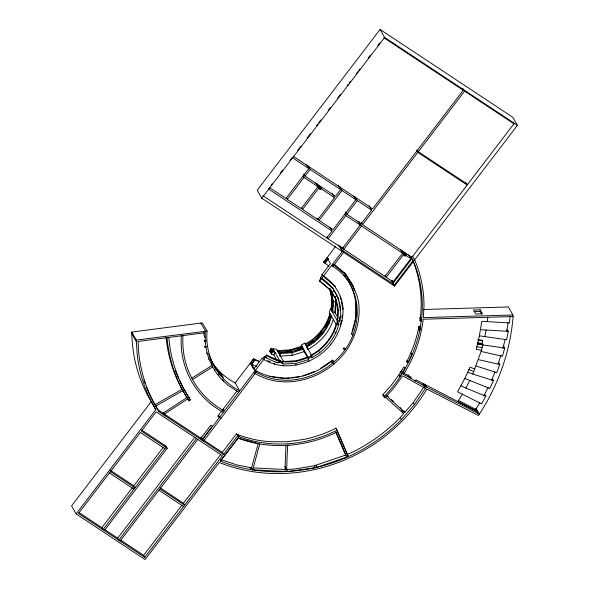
<?xml version="1.0" encoding="UTF-8"?>
<svg xmlns="http://www.w3.org/2000/svg" width="589" height="589" viewBox="0 0 589 589"><rect width="100%" height="100%" fill="white"/><g stroke="black" fill="none" stroke-linecap="round" stroke-linejoin="round"><path stroke-width="0.88" d="M280.062 352.597L280.585 353.518L279.849 356.146L292.034 355.432L292.056 352.767L291.526 351.847L280.062 352.597L278.214 352.251M330.37 318.597L330.4 314.261L325.415 328.574M183.01 335.597L183.002 335.796A92.65 84.772 -29.6 0 0 189.224 372.778L192.507 379.507A92.65 84.772 -29.6 0 0 224.269 410.931L223.238 409.002M220.868 459.663L236.94 464.942L251.577 467.791L252.71 469.794L286.151 471.502L285.017 469.499L285.937 445.174M287.609 445.063L286.637 469.426L294.817 469.021L314.327 465.737L345.618 455.091L346.752 457.086L317.103 467.261L315.969 465.266M204.133 332.24L204 335.34L205.141 337.342A72.822 66.623 -29.6 0 0 210.023 361.381L212.688 366.895A72.822 66.623 -29.6 0 0 223.783 381.481L228.414 385.552L238.722 392.23M205.141 337.342L205.34 332.697L138.062 341.443L138.798 353.385A158.75 145.255 -29.6 0 0 154.37 403.671M332.387 296.112L331.636 310.705L333.197 305.514M481.625 314.092L480.109 311.419L480.182 309.836L473.482 310.035L475.757 314.04L482.457 313.841L480.182 309.836M331.062 309.704L331.717 298.616L329.656 289.111M329.781 288.75L330.606 290.252L332.859 300.611L332.203 311.706L334.869 312.317L337.659 317.235M332.726 312.626L333.381 301.539L331.128 291.172L329.892 288.919L334.721 297.423M266.39 355.005L277.699 360.056L279.547 360.402L278.361 362.883L276.366 362.493L264.689 357.243L266.39 355.005L266.721 355.587C301.237 377.888 349.476 337.762 335.958 299.676L335.627 299.094L337.88 309.461L337.225 320.549L339.89 321.167C343.166 303.504 335.98 287.057 320.578 277.618L322.286 275.38L321.896 274.702L330.429 263.541L327.138 257.732L323.722 262.201L325.047 263.077L328.463 258.615L324.48 262.532L328.89 266.361M334.869 312.317L335.583 301.465M335.391 313.245L336.172 301.487L335.281 297.239M339.529 319.518L339.713 316.808M340.133 310.477L340.251 308.665L339.006 302.717M341.937 317.692L342.135 315.034M342.526 309.704L342.651 307.929L341.384 301.62M426.892 389.086L426.878 389.101A162.535 148.708 -29.6 0 1 219.255 462.49L145.078 559.55L76.128 513.91L155.813 409.635L151.27 401.632A160.466 146.816 -29.6 0 1 131.84 333.654L131.737 332.071L200.856 323.081L202.528 323.096L207.078 331.099A71.107 65.062 -29.6 0 0 239.738 390.897L235.188 382.894L253.645 358.745L250.34 363.406L253.638 369.215L262.171 358.053L262.561 358.73C284.686 373.095 314.717 364.171 330.672 344.72C338.668 334.383 343.431 321.771 343.041 308.614C342.187 294.301 333.661 282.396 321.896 274.702M510.133 316.256L509.448 322.949L481.773 321.277L479.394 335.833L476.229 349.439L481.449 350.183M487.309 321.609L487.78 317.073M506.776 331.011L508.071 322.625M412.109 354.129L407.986 362.633L406.476 362.058C412.315 350.801 416.717 338.727 418.948 326.232L420.598 326.358C415.834 352.84 402.626 377.49 383.932 396.758L385.118 397.803L393.754 388.122L402.604 375.811L425.449 388.372L414.384 404.606L401.396 419.552A160.834 147.154 -29.6 0 1 353.017 454.465C312.037 474.344 262.959 477.9 220.308 461.113L238.972 436.699A119.28 109.134 -29.6 0 0 337.055 430.235L348.327 456.431L347.193 454.428L351.883 452.462A160.834 147.154 -29.6 0 0 400.262 417.549L403.679 413.618L400.27 407.617M413.007 261.037A133.475 122.122 -29.6 0 1 420.421 317.184L419.81 320.909L421.466 321.034L419.574 317.699M410.68 256.259L413.095 260.507A133.475 122.122 -29.6 0 1 421.555 319.186L419.589 331.261L418.455 329.258M421.591 320.261L421.842 318.723M484.843 336.606L486.094 330.002M507.092 329.339L508.233 331.342L506.65 339.706L479.394 335.833M467.688 372.204L472.768 374.052L481.095 351.456L482.906 344.933L482.052 343.431L482.671 340.788L482.384 340.287L477.841 339.639M502.888 348.511L505.126 339.374M352.001 331.931L355.727 318.008M352.782 334.611L351.471 334.015L351.736 333.529C359.283 314.246 357.523 291.172 343.91 274.989M254.779 371.217L256.2 372.16C285.798 389.675 325.194 377.122 344.661 350.271C363.921 324.333 361.801 284.465 332.895 266.419L331.57 265.536M252.71 469.794L259.793 443.907M503.58 346.03L504.714 348.033L502.424 356.293L481.095 351.456M498.044 364.105L501.025 355.115M305.205 344.072C317.088 337.733 326.475 326.439 329.877 313.341M306.339 346.074C318.222 339.735 327.617 328.434 331.018 315.343M307.348 348.695L306.869 346.995C318.745 340.656 328.139 329.361 331.541 316.271M336.901 321.66L338.675 324.797C334.986 338.785 324.863 350.801 312.089 357.464L311.367 354.917C323.251 348.578 332.638 337.283 336.039 324.193L329.31 312.339L330.495 308.702L337.556 321.13M333.374 319.297C329.428 332.306 319.54 343.254 307.591 349.542M338.255 324.053L339.47 320.423L339.89 321.167M340.067 325.283L341.465 321.182M282.352 363.671L283.243 361.094L285.083 361.44L296.554 360.689L307.959 357L308.673 359.526L296.532 363.354L284.347 364.068L282.352 363.671L280.57 360.534M498.64 362.485L499.781 364.488L496.792 372.594L476.096 366.041M491.594 380.177L494.988 372.196M488.259 387.267L484.666 394.255L485.8 396.257L481.485 403.885L457.601 391.803L464.795 378.433L470.015 367.19L474.881 368.964L474.601 368.464M492.323 378.602L493.464 380.604L489.798 388.497L464.795 378.433M271.868 352.62L270.182 351.986L269.674 351.081L270.859 348.6L273.384 349.557L272.597 351.206M270.182 351.986L271.374 349.505L270.859 348.6M274.526 351.559L271.993 350.602L270.807 353.083L271.33 354.011L273.863 354.961L277.036 360.549M271.33 354.011L272.523 351.523L271.993 350.602M273.863 354.961L275.048 352.48L272.523 351.523M461.01 385.788L465.877 388.048L469.875 380.28M259.646 361.602L254.286 359.268L251.768 364.348L256.804 366.542M345.22 348.43L344.322 349.66M483.805 395.786L484.666 394.255M383.932 396.758L382.798 394.763L391.324 385.199L398.9 374.965L403.796 366.895L405.225 367.61L402.339 372.381L411.306 377.313L410.275 378.653L408.008 374.656M400.292 375.753L401.47 373.809L400.189 371.563M513.115 316.536A218.136 199.59 -29.6 0 1 479.402 414.119L426.473 387.032L403.472 374.383C414.148 357.81 420.818 338.778 423.226 319.231L513.115 316.536L512.909 314.968L508.366 306.965L423.344 309.49M462.475 394.063L457.844 401.529L476.854 411.35L475.721 409.355L458.294 400.351M475.721 409.355L479.888 402.626M316.639 339.227L327.963 321.69L327.455 320.791M386.465 395.764L404.79 412.337L413.25 402.604L423.815 387.106M345.257 348.452L344.359 349.689L343.137 348.681L343.792 347.782L345.257 348.452L344.234 349.586M380.096 29.45L257.231 190.218L261.781 198.221L394.556 286.107L517.422 125.339L512.872 117.336L380.096 29.45L384.646 37.453L517.422 125.339M270.999 185.285L272.118 183.82M280.482 172.879L282.713 169.963M289.957 160.48L292.188 157.558L308.783 168.55L285.93 198.456L269.328 187.471M297.644 150.416L300.979 146.05M307.097 138.054L310.432 133.688M316.543 125.685L317.655 124.235M318.767 122.777L320.998 119.869M328.22 110.408L330.444 107.5M337.674 98.046L340.449 94.409M347.12 85.677L348.232 84.227M349.343 82.769L350.455 81.319M356.573 73.316L357.685 71.858M358.797 70.408L359.908 68.95M368.243 58.039L370.466 55.13M377.696 45.677L379.92 42.761M261.781 198.221L384.646 37.453M303.99 177.436L317.935 186.661L301.2 208.565L287.255 199.332L303.99 177.436L303.144 175.934M338.093 185.137L340.656 189.643L335.546 196.328L305.021 176.126L310.138 169.441L308.003 165.686M151.27 401.632L71.578 505.907L76.128 513.91M302.525 209.441L319.26 187.538L334.53 197.646L317.795 219.55L302.525 209.441L301.671 207.939M320.269 186.22L321.41 188.222L320.394 189.54L319.069 188.664L320.077 187.339L318.943 185.344M353.79 195.99L355.918 199.745L333.065 229.651L319.12 220.426L341.981 190.519L339.846 186.765M164.787 445.321L165.921 447.323L102.987 529.673L101.853 527.67L132.245 487.898M110.452 471.605L134.962 487.832L133.828 485.829L163.197 447.404M326.726 237.941L332.027 231.013L329.899 227.258M104.319 530.549L167.247 448.207L166.113 446.204L141.802 430.11M344.97 214.116L345.824 215.611L328.08 238.832L326.939 236.837M369.082 205.649L371.637 210.148L361.219 223.783L346.825 214.263L357.251 200.621L355.115 196.873M323.722 262.201L335.568 246.349M196.468 438.555L118.823 540.15L117.682 538.155L194.768 437.288M251.628 364.193L256.171 372.204L203.499 441.198M255.066 359.688L251.768 364.348L250.34 363.406M358.06 221.376L360.196 225.123L342.445 248.344L341.686 247.012M462.409 88.762L463.263 90.257L372.653 208.823L293.197 156.24M120.149 541.033L197.794 439.438M331.011 290.671L319.621 281.167L319.297 280.585L320.998 278.354L320.578 277.618M358.981 221.508L361.536 226.014L343.792 249.235L342.651 247.233M465.862 182.774L467.143 185.027L411.888 257.327L362.559 224.674L417.815 152.374L416.533 150.129M513.078 122.298L513.932 123.8L467.651 184.357L418.323 151.712L464.603 91.148L463.329 88.902M319.621 281.167L342.29 251.51L338.572 244.958M266.721 355.587L202.034 440.226L200.901 438.223L210.899 425.148L212.357 426.112L202.366 439.195L222.311 452.396L223.445 454.399L237.639 435.823L236.506 433.821L222.311 452.396M221.678 411.034L217.724 416.217L219.182 417.181L218.423 415.849M222.215 410.334L237.028 390.956M262.561 358.73L264.27 356.5L266.765 357.626M167.247 448.207L141.412 431.104L156.122 411.851L222.421 455.739L144.776 557.334L143.642 555.331L181.905 505.259M159.98 488.914L184.607 505.215L183.466 503.212L220.728 454.465M386.215 277.316L403.958 254.095L410.864 258.667L393.121 281.888L386.215 277.316L384.934 275.063M404.982 252.755L406.123 254.757L405.099 256.097L403.767 255.214L404.79 253.874L403.656 251.871M412.587 256.171L414.656 259.808L413.095 260.507L393.879 285.658L392.745 283.655L411.961 258.512M414.958 381.23L415.981 379.883L476.832 411.387M220.308 461.113L238.258 438.194L258.173 443.613L251.098 469.477L249.957 467.475M255.066 370.157C279.37 384.514 310.97 378.668 331.887 360.895L332.27 360.483L333.492 361.484L331.894 362.596M253.726 372.594L255.184 373.566C285.569 391.545 326.004 378.661 345.986 351.096C355.557 337.122 360.578 320.357 358.76 303.401C356.993 291.879 351.066 282.322 344.639 272.891M308.754 345.021L321.565 331.96L321.057 331.062M219.807 374.869L221.096 373.757L217.518 369.921L219.793 373.919L223.364 377.755L221.096 373.757M218.394 374.943L217.952 374.324M332.108 362.169L333.381 361.285L332.203 362.301L331.857 361.808M320.953 368.029L331.305 361.02M224.77 455.275L158.993 411.733L157.852 409.738L163.043 413.169L187.007 397.531L188.141 399.533M184.843 394.115L188.981 400.859L190.416 399.924L188.428 396.426M191.823 378.101L212.003 365.482M192.507 379.507L212.688 366.895M301.708 346.833L301.229 345.154L304.638 343.07L311.699 355.498M305.72 344.977L312.803 340.641L312.288 339.735M308.253 358.782L311.669 356.72M154.988 404.731L182.038 389.255A159.523 145.954 -29.6 0 1 166.054 337.291M155.768 406.093L182.818 390.617M294.691 351.294L302.312 347.054L284.804 352.436M210.45 358.686L212.717 363.391L211.186 364.149L212.305 366.225M331.916 292.343L334.471 291.121L334.051 290.384M302.974 375.863L314.519 371.49M334.39 296.841L337.07 295.95L333.926 290.421M277.08 350.249L278.928 350.595L290.392 349.844L301.796 346.155M291.526 351.847L302.937 348.158M298.174 350.043L302.51 348.681L302.039 346.995M292.034 355.432L304.174 351.604L308.673 359.526M206.798 346.487L205.141 346.833L205.267 347.665L204.508 346.325M131.737 332.071L136.287 340.074L207.078 331.099M205.959 340.508L204.287 340.714L204.331 341.554L206.003 341.274L205.244 339.941M285.702 378.3L289.317 377.866M291.121 377.645L299.249 376.666M287.137 445.372L288.816 445.255M277.588 351.154L279.436 351.5L290.907 350.749L290.392 349.844M279.93 353.12L281.667 353.017M474.248 311.596L480.109 311.419M512.909 314.968L423.322 317.633L423.977 306.965A135.183 123.69 -29.6 0 0 414.656 259.808M336.172 301.487L333.381 301.539L332.859 300.611M253.38 467.887L285.017 469.499M480.558 329.671L508.233 331.342M269.755 376.261L284.627 378.3M478.128 340.14L482.671 340.788M477.51 342.783L482.052 343.431M477.797 343.284L482.339 343.932M477.171 343.659L482.627 344.432M477.458 344.153L504.714 348.033M476.84 346.796L482.177 347.554M278.737 353.172L280.585 353.518L292.056 352.767L303.46 349.078L304.174 351.604M277.942 362.139L283.265 363.192M478.459 359.643L499.781 364.488M338.675 324.797L336.039 324.193L336.371 324.767M472.768 374.052L493.464 380.604M237.912 438.083C270.152 450.291 307.178 447.147 337.747 431.641L335.914 428.232A119.28 109.134 -29.6 0 1 303.615 439.482L286.799 441.75L269.998 441.698A119.28 109.134 -29.6 0 1 237.831 434.697L236.506 433.821M468.851 369.701L473.828 371.504M271.374 349.505L273.9 350.455M269.674 351.081L272.199 352.038M465.877 388.048L485.8 396.257M254.396 359.459L259.749 361.793M267.796 360.593L270.204 361.69M426.878 389.101L478.378 415.459L479.402 414.119L476.096 408.302M383.814 37.674L463.263 90.257M464.603 91.148L513.932 123.8M417.815 152.374L467.143 185.027M310.138 169.441L340.656 189.643M341.981 190.519L355.918 199.745M357.251 200.621L371.637 210.148M320.077 187.339L321.41 188.222M404.79 253.874L406.123 254.757M345.824 215.611L360.196 225.123M361.536 226.014L402.633 253.211L384.882 276.432L262.996 195.762M268.297 188.826L332.027 231.013M342.489 250.391L392.745 283.655M332.623 264.159L333.956 265.043L343.623 252.394L339.927 245.885M323.611 262.002L325.047 263.077M253.645 358.745L255.177 359.879M221.059 418.219L219.594 417.255L218.46 415.252M237.639 435.823L238.972 436.699L237.831 434.697M200.901 438.223L164.375 414.052L187.839 398.856L188.981 400.859M164.883 448.678L140.373 432.459L78.477 513.446L144.776 557.334M160.333 487.898L183.466 503.212M158.971 490.232L183.599 506.533M110.084 470.118L133.828 485.829M109.421 472.952L133.939 489.179L133.18 487.839M78.874 512.459L101.853 527.67M104.709 529.563L117.682 538.155M120.509 540.017L143.642 555.331M332.27 360.483L333.455 361.462L332.91 362.058L334.044 364.054M319.297 280.585L330.679 290.09L335.958 299.676M334.221 264.225L344.749 273.09L353.223 286.188L354.445 290.414M345.883 275.092L333.911 265.013L332.895 266.419L332.137 265.079M320.998 278.354L333.175 288.713L332.756 287.969M322.971 275.969L335.251 286.593L334.869 285.908M382.798 394.763L403.679 413.618M386.686 395.329L388.718 397.17M391.435 399.629L393.474 401.47M321.565 331.96L322.86 333.146M213.895 365.158L219.336 373.323L216.17 369.163L211.23 360.807M344.749 273.09L352.84 285.636L353.348 287.314M312.803 340.641L313.716 342.121M213.049 364.068L215.773 368.515L214.315 369.406L214.749 370.106M182.619 390.264L185.977 396.117M158.993 411.733L153.236 401.676A158.75 145.255 -29.6 0 1 146.484 387.275M417.476 150.21L418.323 151.712M408.737 254.912L410.864 258.667M401.831 250.34L405.099 256.097M400.498 249.464L403.767 255.214M475.551 409.134L477.966 413.39M420.421 317.184L421.555 319.186M361.285 222.421L362.559 224.674M392.267 280.386L393.121 281.888M418.389 326.461L420.097 329.465M391.663 281.012L394.556 286.107M345.552 212.011L346.825 214.263M331.975 193.148L334.53 197.646M306.655 164.795L308.783 168.55M317.132 183.79L320.394 189.54M315.8 182.907L319.069 188.664M410.938 352.855L412.072 354.85M425.339 385.029L426.473 387.032M424.036 384.102L425.317 386.355M303.747 173.873L305.021 176.126M422.607 383.373L424.316 386.369M424.691 387.039L425.449 388.372M406.844 360.63L407.986 362.633M318.266 218.924L319.12 220.426M316.941 218.048L317.795 219.55M401.484 370.879L403.472 374.383M351.53 283.331L352.325 284.737M398.9 374.965L400.034 376.96M413.25 402.604L414.384 404.606M286.401 197.838L287.255 199.332M340.685 296.893L340.295 296.215L341.024 299.816M403.936 410.842L404.79 412.337M338.366 298.365L337.946 297.622L338.653 301.023M342.651 307.929L343.041 308.614M330.12 289.17L332.248 292.917M340.251 308.665L340.67 309.409M400.262 417.549L401.396 419.552M351.736 333.529L352.877 335.531M331.717 298.616L332.24 299.536L329.987 289.17M337.88 309.461L338.211 310.042M341.745 320.357L342.135 321.034M383.976 395.801L385.118 397.803M335.568 332.13L335.988 332.866M328.588 322.787L329.111 323.714M333.617 331.636L333.941 332.218M330.282 344.042L330.672 344.72M322.19 333.065L322.713 333.985M327.212 341.907L327.543 342.489M332.586 359.886L333.492 361.484M331.887 360.895L333.028 362.898M319.4 352.06L319.827 352.804M313.422 341.738L313.944 342.665M318.45 350.588L318.782 351.162M310.764 355.123L312.089 357.464M301.229 345.154L308.29 357.582M308.577 360.623L308.96 361.307M335.914 428.232L337.055 430.235M296.554 360.689L296.885 361.271M295.707 364.598L296.09 365.283M278.928 350.595L279.436 351.5M285.083 361.44L285.415 362.021M283.567 361.675L276.513 349.248L272.817 348.555L279.878 360.983M282.801 365.268L283.191 365.946M277.699 360.056L278.03 360.637M275.947 361.749L276.366 362.493M274.224 363.501L274.607 364.186M264.27 356.5L264.689 357.243M314.327 465.737L315.468 467.74L287.771 471.421L284.929 466.422M200.856 323.081L205.406 331.084M222.642 379.478L223.783 381.481M211.149 360.733L212.717 363.391M181.117 387.614L183.959 392.613M201.085 436.942L202.366 439.195M131.84 333.654L136.383 341.657L137.134 353.665A160.466 146.816 -29.6 0 0 155.813 409.635M163.521 412.55L165.509 416.055M163.043 413.169L164.184 415.171M154.914 404.591L157.285 408.759M179.49 380.369L180.97 383.513A157.808 144.386 -29.6 0 0 189.275 397.928M336.606 429.639L346.84 453.604M336.194 432.363L346.752 457.086M335.759 432.009L345.618 455.091M208.697 353.879L210.192 357.979M208.653 358.738L208.889 359.386M206.584 352.818L206.791 353.621M168.712 337.423L170.133 348.555A157.808 144.386 -29.6 0 0 179.748 380.487L182.111 385.515A157.808 144.386 -29.6 0 0 190.416 399.924M136.287 340.074L136.383 341.657M355.844 302.142L355.866 316.948M235.188 382.894A71.107 65.062 -29.6 0 1 210.914 360.284M223.356 412.337A94.365 86.34 -29.6 0 1 181.331 335.818M183.179 391.258A159.523 145.954 -29.6 0 1 167.04 337.674M144.997 383.351A158.75 145.255 -29.6 0 1 143.893 380.185M178.614 378.491A157.808 144.386 -29.6 0 1 176.464 373.367M176.177 372.631A157.808 144.386 -29.6 0 1 175.331 370.4M185.874 391.921A157.764 144.349 -29.6 0 1 185.005 390.595"/></g></svg>
